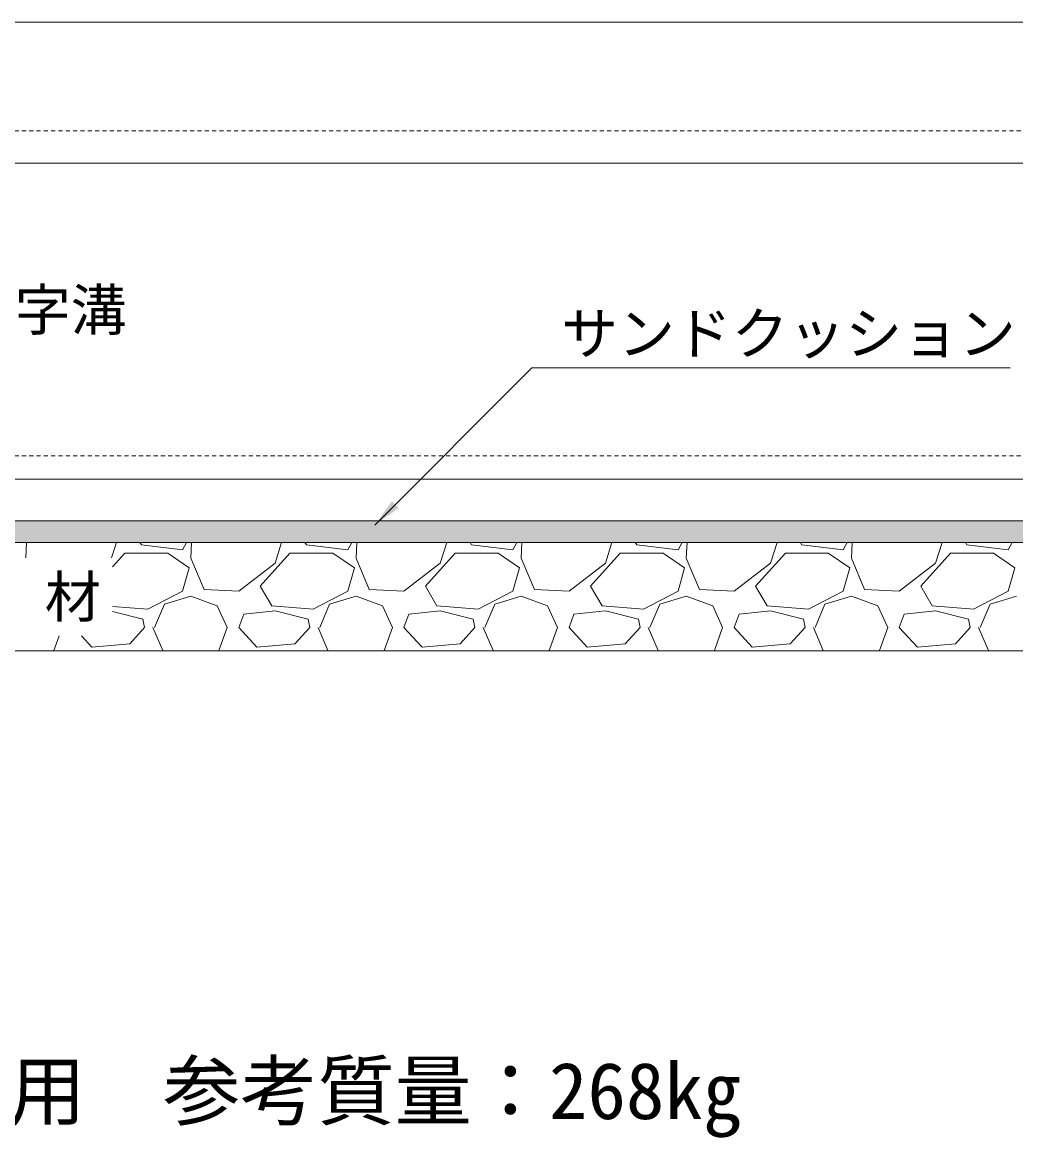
# Model space of a CAD drawing. Units: millimetres at full size; details may follow other scales. Extents: x -228 to 5022, y -597 to 6828.
# Drawn here: x 1523 to 2440, y 1884 to 2913 of the extents above; entities that cross this region are included whole.
import ezdxf
from ezdxf.enums import TextEntityAlignment as Align

# ---------------------------------------------------------------- set-up
doc = ezdxf.new("R2010")
doc.units = ezdxf.units.MM
doc.header["$LTSCALE"] = 10
doc.linetypes.add('USER2', pattern=[0.675, 0.375, -0.3])
for name, color, linetype, lineweight in [('(0-0)', 2, 'USER2', 9), ('0_2', 7, 'Continuous', 9), ('寸法線', 7, 'Continuous', 13), ('本体', 2, 'Continuous', 9), ('ﾊｯﾁﾝｸﾞ', 7, 'Continuous', 5)]:
    doc.layers.add(name, color=color, linetype=linetype, lineweight=lineweight)
doc.styles.add('ＭＳ ゴシック', font='')
doc.styles.get('ＭＳ ゴシック').set_extended_font_data('MS Gothic')

# ---------------------------------------------------------------- blocks, each defined once
blk = doc.blocks.new('filled_arrow')
at = {"color": 0, "linetype": 'Continuous', "lineweight": -2}
blk.add_solid([(7.5, 1.25), (0, 0), (7.5, -1.25)], dxfattribs=at)

msp = doc.modelspace()

# ---------------------------------------------------------------- hatches: boundary and pattern name
at = {"layer": 'ﾊｯﾁﾝｸﾞ'}
msp.add_hatch(color=256, dxfattribs=at).paths.add_polyline_path([(489.77, 2453.06), (489.77, 2433.06), (2490.77, 2433.06), (2490.77, 2453.06)])

# ---------------------------------------------------------------- linework, layer by layer
at = {"layer": '0_2'}
for p, q in [((2490.77, 2453.06), (489.77, 2453.06)), ((2490.77, 2433.06), (489.77, 2433.06)), ((2490.77, 2333.06), (489.77, 2333.06))]:
    msp.add_line(p, q, dxfattribs=at)
at = {"layer": '寸法線', "lineweight": 9}
msp.add_lwpolyline([(1848.05, 2449.07), (1993.16, 2594.18), (2434.41, 2594.18)], dxfattribs=at)
at = {"layer": '本体', "lineweight": 20}
for p, q in [((489.77, 2913.06), (2489.77, 2913.06)), ((489.77, 2453.06), (2489.77, 2453.06))]:
    msp.add_line(p, q, dxfattribs=at)
at = {"layer": '本体', "linetype": 'USER2'}
for p, q in [((489.77, 2813.06), (2489.77, 2813.06)), ((489.77, 2513.06), (2459.77, 2513.06))]:
    msp.add_line(p, q, dxfattribs=at)
at = {"layer": '本体'}
for p, q in [((489.77, 2783.06), (2489.77, 2783.06)), ((489.77, 2491.69), (2489.77, 2491.69))]:
    msp.add_line(p, q, dxfattribs=at)
at = {"layer": 'ﾊｯﾁﾝｸﾞ'}
for p, q in [((1526.68, 2433.06), (1526.01, 2418.95)), ((1605.24, 2418.95), (1609.76, 2433.06)), ((1631.28, 2433.06), (1632.68, 2430.97)), ((1632.68, 2430.97), (1670.78, 2426.39)), ((1670.78, 2426.39), (1674.48, 2433.06)), ((1679.08, 2433.06), (1678.4, 2418.77)), ((1756.12, 2414.2), (1762.16, 2433.06)), ((1783.68, 2433.06), (1785.08, 2430.97)), ((1785.08, 2430.97), (1823.18, 2426.39)), ((1823.18, 2426.39), (1826.88, 2433.06)), ((1831.48, 2433.06), (1830.8, 2418.77)), ((1908.52, 2414.2), (1914.56, 2433.06)), ((1936.08, 2433.06), (1937.48, 2430.97)), ((1937.48, 2430.97), (1975.58, 2426.39)), ((1975.58, 2426.39), (1979.28, 2433.06)), ((1983.88, 2433.06), (1983.2, 2418.77)), ((2060.92, 2414.2), (2066.96, 2433.06)), ((2088.48, 2433.06), (2089.88, 2430.97)), ((2089.88, 2430.97), (2127.98, 2426.39)), ((2127.98, 2426.39), (2131.68, 2433.06)), ((2136.28, 2433.06), (2135.6, 2418.77)), ((2213.32, 2414.2), (2219.36, 2433.06)), ((2240.88, 2433.06), (2242.28, 2430.97)), ((2242.28, 2430.97), (2280.38, 2426.39)), ((2280.38, 2426.39), (2284.08, 2433.06)), ((2288.68, 2433.06), (2288, 2418.77)), ((2365.72, 2414.2), (2371.76, 2433.06)), ((2393.28, 2433.06), (2394.68, 2430.97)), ((2394.68, 2430.97), (2432.78, 2426.39)), ((2432.78, 2426.39), (2436.48, 2433.06)), ((1606.14, 2410.79), (1617.44, 2423.35)), ((1617.44, 2423.35), (1657.06, 2423.35)), ((1657.06, 2423.35), (1676.88, 2409.63)), ((1678.4, 2418.77), (1690.59, 2389.82)), ((1742.41, 2392.87), (1769.84, 2423.35)), ((1769.84, 2423.35), (1809.46, 2423.35)), ((1809.46, 2423.35), (1829.28, 2409.63)), ((1830.8, 2418.77), (1842.99, 2389.82)), ((1894.81, 2392.87), (1922.24, 2423.35)), ((1922.24, 2423.35), (1961.86, 2423.35)), ((1961.86, 2423.35), (1981.68, 2409.63)), ((1983.2, 2418.77), (1995.39, 2389.82)), ((2047.21, 2392.87), (2074.64, 2423.35)), ((2074.64, 2423.35), (2114.26, 2423.35)), ((2114.26, 2423.35), (2134.08, 2409.63)), ((2135.6, 2418.77), (2147.79, 2389.82)), ((2199.61, 2392.87), (2227.04, 2423.35)), ((2227.04, 2423.35), (2266.66, 2423.35)), ((2266.66, 2423.35), (2286.48, 2409.63)), ((2288, 2418.77), (2300.19, 2389.82)), ((2352.01, 2392.87), (2379.44, 2423.35)), ((2379.44, 2423.35), (2419.06, 2423.35)), ((2419.06, 2423.35), (2438.88, 2409.63)), ((1676.88, 2409.63), (1670.78, 2388.29)), ((1722.6, 2388.29), (1756.12, 2414.2)), ((1829.28, 2409.63), (1823.18, 2388.29)), ((1875, 2388.29), (1908.52, 2414.2)), ((1981.68, 2409.63), (1975.58, 2388.29)), ((2027.4, 2388.29), (2060.92, 2414.2)), ((2134.08, 2409.63), (2127.98, 2388.29)), ((2179.8, 2388.29), (2213.32, 2414.2)), ((2286.48, 2409.63), (2280.38, 2388.29)), ((2332.2, 2388.29), (2365.72, 2414.2)), ((2438.88, 2409.63), (2432.78, 2388.29)), ((1670.78, 2388.29), (1638.78, 2371.53)), ((1690.59, 2389.82), (1722.6, 2388.29)), ((1753.08, 2374.58), (1742.41, 2392.87)), ((1823.18, 2388.29), (1791.18, 2371.53)), ((1842.99, 2389.82), (1875, 2388.29)), ((1905.48, 2374.58), (1894.81, 2392.87)), ((1975.58, 2388.29), (1943.58, 2371.53)), ((1995.39, 2389.82), (2027.4, 2388.29)), ((2057.88, 2374.58), (2047.21, 2392.87)), ((2127.98, 2388.29), (2095.98, 2371.53)), ((2147.79, 2389.82), (2179.8, 2388.29)), ((2210.28, 2374.58), (2199.61, 2392.87)), ((2280.38, 2388.29), (2248.38, 2371.53)), ((2300.19, 2389.82), (2332.2, 2388.29)), ((2362.68, 2374.58), (2352.01, 2392.87)), ((2432.78, 2388.29), (2400.78, 2371.53)), ((1654.02, 2376.1), (1678.4, 2383.72)), ((1678.4, 2383.72), (1702.78, 2374.58)), ((1806.42, 2376.1), (1830.8, 2383.72)), ((1830.8, 2383.72), (1855.18, 2374.58)), ((1958.82, 2376.1), (1983.2, 2383.72)), ((1983.2, 2383.72), (2007.58, 2374.58)), ((2111.22, 2376.1), (2135.6, 2383.72)), ((2135.6, 2383.72), (2159.98, 2374.58)), ((2263.62, 2376.1), (2288, 2383.72)), ((2288, 2383.72), (2312.38, 2374.58)), ((2416.02, 2376.1), (2440.4, 2383.72)), ((1638.78, 2371.53), (1606.14, 2374.14)), ((1634.2, 2362.39), (1606.14, 2369.4)), ((1644.87, 2354.77), (1654.02, 2376.1)), ((1702.78, 2374.58), (1711.93, 2354.77)), ((1722.6, 2354.77), (1727.17, 2366.96)), ((1756.12, 2370.01), (1727.17, 2366.96)), ((1791.18, 2371.53), (1753.08, 2374.58)), ((1786.6, 2362.39), (1756.12, 2370.01)), ((1797.27, 2354.77), (1806.42, 2376.1)), ((1855.18, 2374.58), (1864.33, 2354.77)), ((1875, 2354.77), (1879.57, 2366.96)), ((1908.52, 2370.01), (1879.57, 2366.96)), ((1943.58, 2371.53), (1905.48, 2374.58)), ((1939, 2362.39), (1908.52, 2370.01)), ((1949.67, 2354.77), (1958.82, 2376.1)), ((2007.58, 2374.58), (2016.73, 2354.77)), ((2027.4, 2354.77), (2031.97, 2366.96)), ((2060.92, 2370.01), (2031.97, 2366.96)), ((2095.98, 2371.53), (2057.88, 2374.58)), ((2091.4, 2362.39), (2060.92, 2370.01)), ((2102.07, 2354.77), (2111.22, 2376.1)), ((2159.98, 2374.58), (2169.13, 2354.77)), ((2179.8, 2354.77), (2184.37, 2366.96)), ((2213.32, 2370.01), (2184.37, 2366.96)), ((2248.38, 2371.53), (2210.28, 2374.58)), ((2243.8, 2362.39), (2213.32, 2370.01)), ((2254.47, 2354.77), (2263.62, 2376.1)), ((2312.38, 2374.58), (2321.53, 2354.77)), ((2332.2, 2354.77), (2336.77, 2366.96)), ((2365.72, 2370.01), (2336.77, 2366.96)), ((2400.78, 2371.53), (2362.68, 2374.58)), ((2396.2, 2362.39), (2365.72, 2370.01)), ((2406.87, 2354.77), (2416.02, 2376.1)), ((1635.73, 2354.77), (1634.2, 2362.39)), ((1788.13, 2354.77), (1786.6, 2362.39)), ((1940.53, 2354.77), (1939, 2362.39)), ((2092.93, 2354.77), (2091.4, 2362.39)), ((2245.33, 2354.77), (2243.8, 2362.39)), ((2397.73, 2354.77), (2396.2, 2362.39)), ((1551.91, 2333.43), (1556.74, 2346.97)), ((1586.96, 2336.48), (1577.34, 2346.97)), ((1635.73, 2354.77), (1622.01, 2339.53)), ((1643.35, 2354.77), (1652.49, 2333.43)), ((1704.31, 2333.43), (1711.93, 2354.77)), ((1739.36, 2336.48), (1722.6, 2354.77)), ((1788.13, 2354.77), (1774.41, 2339.53)), ((1795.75, 2354.77), (1804.89, 2333.43)), ((1856.71, 2333.43), (1864.33, 2354.77)), ((1891.76, 2336.48), (1875, 2354.77)), ((1940.53, 2354.77), (1926.81, 2339.53)), ((1948.15, 2354.77), (1957.29, 2333.43)), ((2009.11, 2333.43), (2016.73, 2354.77)), ((2044.16, 2336.48), (2027.4, 2354.77)), ((2092.93, 2354.77), (2079.21, 2339.53)), ((2100.55, 2354.77), (2109.69, 2333.43)), ((2161.51, 2333.43), (2169.13, 2354.77)), ((2196.56, 2336.48), (2179.8, 2354.77)), ((2245.33, 2354.77), (2231.61, 2339.53)), ((2252.95, 2354.77), (2262.09, 2333.43)), ((2313.91, 2333.43), (2321.53, 2354.77)), ((2348.96, 2336.48), (2332.2, 2354.77)), ((2397.73, 2354.77), (2384.01, 2339.53)), ((2405.35, 2354.77), (2414.49, 2333.43)), ((1622.01, 2339.53), (1586.96, 2336.48)), ((1774.41, 2339.53), (1739.36, 2336.48)), ((1926.81, 2339.53), (1891.76, 2336.48)), ((2079.21, 2339.53), (2044.16, 2336.48)), ((2231.61, 2339.53), (2196.56, 2336.48)), ((2384.01, 2339.53), (2348.96, 2336.48)), ((1550.65, 2333.06), (1551.91, 2333.43)), ((1652.49, 2333.43), (1653.75, 2333.06)), ((1703.05, 2333.06), (1704.31, 2333.43)), ((1804.89, 2333.43), (1806.15, 2333.06)), ((1855.45, 2333.06), (1856.71, 2333.43)), ((1957.29, 2333.43), (1958.55, 2333.06)), ((2007.85, 2333.06), (2009.11, 2333.43)), ((2109.69, 2333.43), (2110.95, 2333.06)), ((2160.25, 2333.06), (2161.51, 2333.43)), ((2262.09, 2333.43), (2263.35, 2333.06)), ((2312.65, 2333.06), (2313.91, 2333.43)), ((2414.49, 2333.43), (2415.75, 2333.06))]:
    msp.add_line(p, q, dxfattribs=at)

# ---------------------------------------------------------------- block references
at = {"layer": '寸法線', "lineweight": 9, "xscale": 3.6, "yscale": 3.6, "rotation": 45}
msp.add_blockref('filled_arrow', (1848.05, 2449.07), dxfattribs=at)

# ---------------------------------------------------------------- texts
at = {"layer": '(0-0)', "color": 7, "style": 'ＭＳ ゴシック'}
msp.add_text('■ Ｕ.Ｋ.ＢＯＸ敷板 300用\u3000参考質量：268kg', height=52.22, dxfattribs=at).set_placement((691.77, 1885.55), align=Align.BOTTOM_LEFT)
at = {"layer": '0_2', "style": 'ＭＳ ゴシック'}
for s, p in [('長尺Ｕ字溝', (1489.77, 2647.74)), ('基 礎 材', (1491.77, 2383.06))]:
    msp.add_text(s, height=37.98, dxfattribs=at).set_placement(p, align=Align.MIDDLE_CENTER)
at = {"layer": '寸法線', "style": 'ＭＳ ゴシック'}
msp.add_text('サンドクッション', height=38.45, dxfattribs=at).set_placement((2020.16, 2645.25), align=Align.TOP_LEFT)

doc.saveas('drawing.dxf')
